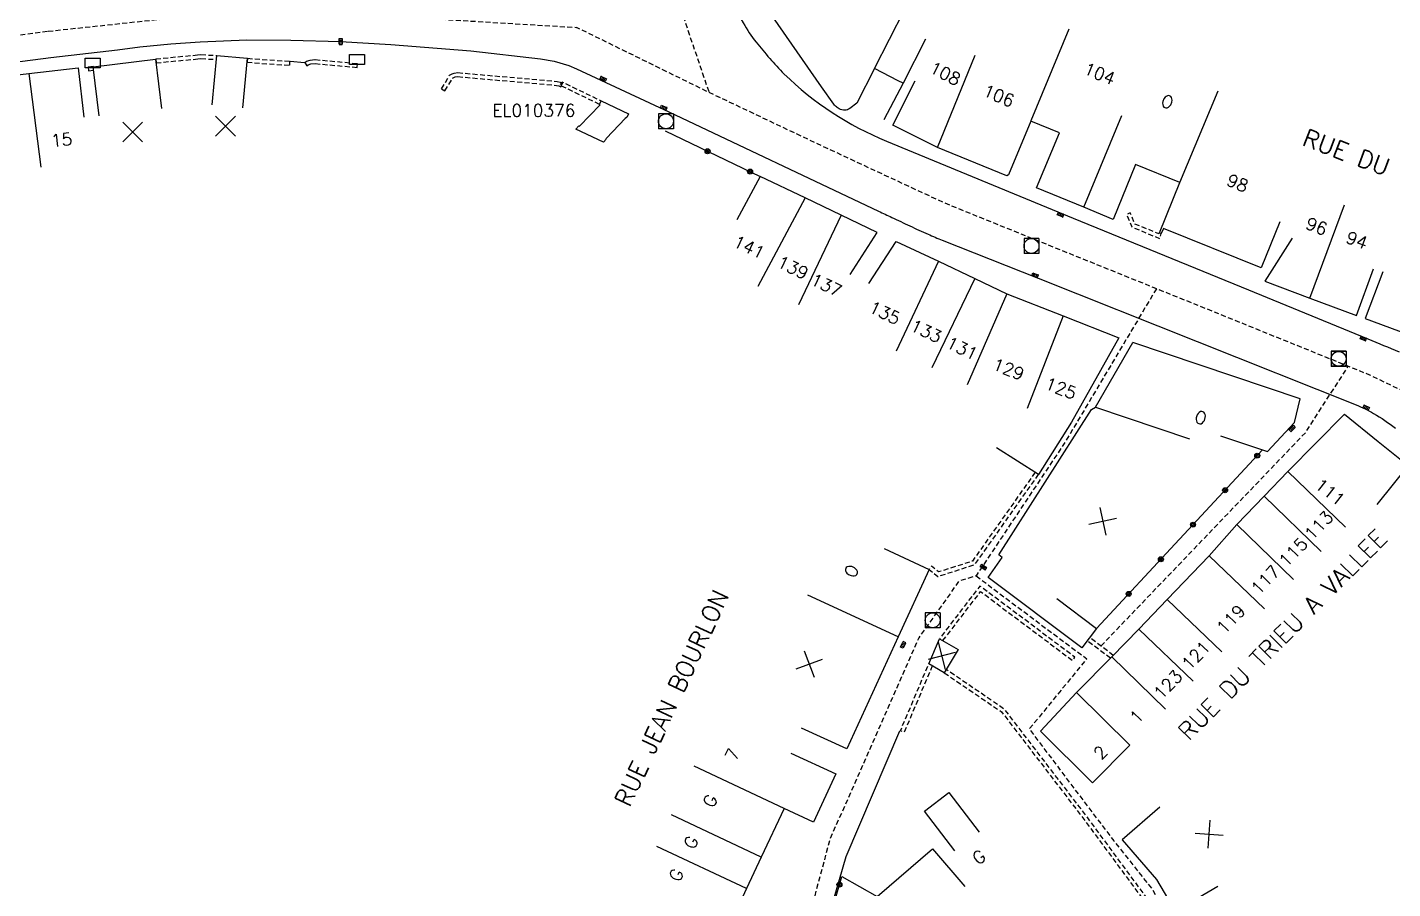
# Model space of a CAD drawing. Header units: millimetres. Extents: x 134000 to 135000, y 131000 to 132000.
# Drawn here: x 134504.9 to 134642.4, y 131346 to 131432.7 of the extents above; entities that cross this region are included whole.
import ezdxf
from ezdxf.enums import TextEntityAlignment as Align

# ---------------------------------------------------------------- set-up
doc = ezdxf.new("R2010")
doc.units = ezdxf.units.MM
doc.linetypes.add('DASHED', pattern=[0.75, 0.5, -0.25])
doc.layers.get('0').update_dxf_attribs({"linetype": 'CONTINUOUS'})
for name, color, linetype in [('W0001', 6, 'DASHED'), ('W0008', 7, 'CONTINUOUS'), ('W0100', 7, 'CONTINUOUS'), ('W0105', 7, 'CONTINUOUS'), ('W0112', 1, 'DASHED'), ('W0322', 7, 'CONTINUOUS'), ('W0400', 7, 'CONTINUOUS'), ('W0420', 7, 'CONTINUOUS'), ('W0984', 7, 'CONTINUOUS'), ('W0989', 7, 'CONTINUOUS'), ('W0991', 7, 'CONTINUOUS'), ('W1102', 7, 'CONTINUOUS'), ('W1471', 7, 'CONTINUOUS')]:
    doc.layers.add(name, color=color, linetype=linetype)
doc.styles.get("Standard").update_dxf_attribs({"font": 'romans.shx', "width": 0.85})

# ---------------------------------------------------------------- blocks, each defined once
blk = doc.blocks.new('t991o')
at = {"color": 0, "linetype": 'Continuous'}
for p, q in [((-1, 1), (1, -1)), ((-1, -1), (1, 1))]:
    blk.add_line(p, q, dxfattribs=at)
blk = doc.blocks.new('T1471')
at = {"color": 0, "linetype": 'Continuous', "flags": 128}
blk.add_lwpolyline([(-0.75, -0.5), (-0.75, 0.5), (0.75, 0.5), (0.75, -0.5), (-0.75, -0.5)], dxfattribs=at)
blk = doc.blocks.new('T400')
for p, q in [((-0.15, 0.3), (0.15, 0.3)), ((-0.15, -0.25), (-0.15, 0.3)), ((-0.15, 0.15), (0.15, 0.15)), ((-0.15, 0), (0.15, 0)), ((0.15, 0.3), (0.15, -0.25)), ((-0.15, -0.15), (0.15, -0.15)), ((-0.15, -0.25), (-0.15, -0.3)), ((-0.15, -0.3), (0.15, -0.3)), ((0.15, -0.3), (0.15, -0.25))]:
    blk.add_line(p, q)
blk = doc.blocks.new('T420')
for p, q in [((0.75, 0.75), (-0.75, 0.75)), ((-0.75, 0.75), (-0.75, -0.75)), ((0.75, 0.75), (0.75, -0.75)), ((0.75, -0.75), (-0.75, -0.75))]:
    blk.add_line(p, q)
blk.add_ellipse((0, 0), major_axis=(-0.53, 0.53), ratio=1, start_param=3.926991, end_param=10.210176)
blk = doc.blocks.new('t322o')
at = {"color": 0, "linetype": 'Continuous'}
for radius in [0.25, 0.15]:
    blk.add_circle((0, 0), radius, dxfattribs=at)

msp = doc.modelspace()

# ---------------------------------------------------------------- linework, layer by layer
at = {"layer": 'W0001', "flags": 128}
for points in [[(134568.77, 131440.21), (134573.56, 131426.13)], [(134668.39, 131368.13), (134658.71, 131380.73), (134652.68, 131388.08), (134648.05, 131392.66), (134643.53, 131396.05), (134640.11, 131397.7), (134633.01, 131400.58), (134622.25, 131404.93), (134607.61, 131410.83), (134597.33, 131414.99), (134584.48, 131420.97), (134573.13, 131426.35), (134560.22, 131432.69)], [(134618.61, 131406.4), (134609.42, 131390.97), (134600.45, 131377.5), (134598.71, 131376.96), (134594.68, 131371.27), (134585.72, 131350.98), (134582.34, 131338.38), (134577.11, 131316.54), (134573.94, 131303.66), (134563.1, 131258.32)], [(134613.02, 131370.44), (134633.61, 131391.9), (134637.93, 131398.59)], [(134600.45, 131377.5), (134611.59, 131369.15), (134605.8, 131362.08), (134614.31, 131350.85), (134618.14, 131346.02), (134620.01, 131342.93), (134626.57, 131330.25), (134628.85, 131325.41), (134632.39, 131313.55)]]:
    msp.add_lwpolyline(points, dxfattribs=at)
at = {"layer": 'W0001'}
msp.add_lwpolyline([(134299.53, 131341.37), (134318.31, 131350.73), (134327.81, 131352.74), (134339.94, 131360.46), (134353.05, 131367.88), (134374.14, 131378.95), (134395.09, 131389.92), (134398.94, 131392.15), (134405.22, 131394.89), (134411.22, 131396.81), (134426.96, 131403.2), (134447.06, 131411.32), (134476.78, 131423.39), (134488.81, 131428.28), (134492.4, 131429.7), (134495.4, 131430.65), (134498.99, 131431.29), (134507, 131432.31), (134519.21, 131433.61), (134530.86, 131434.02), (134541.31, 131433.83), (134560.22, 131432.69)], dxfattribs=at)
at = {"layer": 'W0008', "flags": 128}
for points in [[(134572.83, 131441.44, 0.018519), (134573.42, 131440.07, 0.006994), (134575.23, 131436.43, 0.007614), (134577, 131433.14, 0.042329), (134578.29, 131431.22, 0.022852), (134581.11, 131428, 0.094598), (134591.43, 131421.25), (134610.23, 131413.5), (134627.89, 131406.3), (134639.92, 131401.35, -0.004076), (134643.05, 131400.03, -0.005297)], [(134560.2, 131428.52), (134569.5, 131424.21), (134590.63, 131414.2, 0.000424), (134591.96, 131413.57, 0.000314), (134593.77, 131412.72, 0.00679), (134595.62, 131411.88, 0.008878), (134597.05, 131411.28), (134606.71, 131407.46), (134638.73, 131394.71, -0.038901), (134640.48, 131393.85, -0.028383), (134642.7, 131392.36, -0.019108)]]:
    msp.add_lwpolyline(points, format="xyb", dxfattribs=at)
at = {"layer": 'W0008'}
msp.add_lwpolyline([(134499.16, 131428.61), (134507.25, 131429.66), (134513.97, 131430.45), (134516.24, 131430.73), (134519.34, 131431.04), (134522.3, 131431.25), (134527.01, 131431.45), (134531.43, 131431.42), (134536.45, 131431.27), (134541.51, 131430.98), (134549.55, 131430.32), (134556.58, 131429.53), (134557.97, 131429.29), (134559.44, 131428.87), (134560.2, 131428.52)], dxfattribs=at)
at = {"layer": 'W0008', "flags": 128}
msp.add_lwpolyline([(134583.79, 131336.99), (134587.35, 131349.26), (134592.76, 131361.89)], dxfattribs=at)
at = {"layer": 'W0100', "flags": 128}
msp.add_lwpolyline([(134595.36, 131431.52), (134593.09, 131427.07), (134592.61, 131427.32), (134590.21, 131428.54), (134588.44, 131425.07), (134587.72, 131424.52, -0.161243), (134587.23, 131424.35, -0.141985), (134586.66, 131424.51, -0.037205), (134586.3, 131424.77, -0.063177), (134586.12, 131424.96), (134584.88, 131426.72), (134579.97, 131433.77), (134575.25, 131440.6), (134574.17, 131442.75)], format="xyb", dxfattribs=at)
at = {"layer": 'W0100'}
for points in [[(134512.14, 131423.78), (134511.54, 131428.74), (134517.8, 131429.49), (134518.4, 131424.53), (134518.4, 131424.53), (134518.4, 131424.53), (134518.4, 131424.53), (134518.4, 131424.53), (134518.4, 131424.53), (134518.4, 131424.53), (134518.4, 131424.53), (134518.4, 131424.53), (134518.4, 131424.53), (134518.4, 131424.53), (134518.4, 131424.53), (134518.4, 131424.53), (134518.4, 131424.53), (134518.4, 131424.53), (134518.4, 131424.53), (134518.4, 131424.53), (134518.4, 131424.53), (134518.4, 131424.53), (134518.4, 131424.53), (134518.4, 131424.53), (134518.4, 131424.53), (134518.4, 131424.53), (134518.4, 131424.53), (134518.4, 131424.53), (134518.4, 131424.53), (134518.4, 131424.53), (134518.4, 131424.53), (134518.4, 131424.53), (134518.4, 131424.53), (134518.4, 131424.53), (134518.4, 131424.53), (134518.4, 131424.53), (134518.4, 131424.53), (134518.4, 131424.53), (134518.4, 131424.53), (134518.4, 131424.53), (134518.4, 131424.53), (134518.4, 131424.53), (134518.4, 131424.53), (134518.4, 131424.53), (134518.4, 131424.53), (134518.4, 131424.53), (134518.4, 131424.53), (134518.4, 131424.53), (134518.4, 131424.53), (134518.4, 131424.53), (134518.4, 131424.53), (134518.4, 131424.53), (134518.4, 131424.53), (134518.4, 131424.53), (134518.4, 131424.53), (134518.4, 131424.53), (134518.4, 131424.53), (134518.4, 131424.53), (134518.4, 131424.53), (134518.4, 131424.53), (134518.4, 131424.53), (134518.4, 131424.53), (134518.4, 131424.53), (134518.4, 131424.53), (134518.4, 131424.53), (134518.4, 131424.53), (134518.4, 131424.53), (134518.4, 131424.53), (134518.4, 131424.53), (134518.4, 131424.53), (134518.4, 131424.53), (134518.4, 131424.53), (134518.4, 131424.53), (134518.4, 131424.53), (134518.4, 131424.53), (134518.4, 131424.53), (134518.4, 131424.53), (134518.4, 131424.53), (134518.4, 131424.53), (134518.4, 131424.53), (134518.4, 131424.53), (134518.4, 131424.53), (134518.4, 131424.53), (134518.4, 131424.53), (134518.4, 131424.53), (134518.4, 131424.53), (134518.4, 131424.53), (134518.4, 131424.53), (134518.4, 131424.53), (134518.4, 131424.53), (134518.4, 131424.53), (134518.4, 131424.53), (134518.4, 131424.53), (134518.4, 131424.53), (134518.4, 131424.53), (134518.4, 131424.53), (134518.4, 131424.53), (134518.4, 131424.53), (134518.4, 131424.53), (134518.4, 131424.53), (134518.4, 131424.53), (134518.4, 131424.53), (134518.4, 131424.53), (134518.4, 131424.53), (134518.4, 131424.53), (134518.4, 131424.53), (134518.4, 131424.53), (134518.4, 131424.53), (134518.4, 131424.53), (134518.4, 131424.53), (134518.4, 131424.53), (134518.4, 131424.53), (134518.4, 131424.53), (134518.4, 131424.53), (134518.4, 131424.53), (134518.4, 131424.53), (134518.4, 131424.53), (134518.4, 131424.53), (134518.4, 131424.53), (134518.4, 131424.53)], [(134523.51, 131424.89), (134523.97, 131429.87), (134527.03, 131429.58), (134526.57, 131424.6), (134526.57, 131424.6), (134526.57, 131424.6), (134526.57, 131424.6), (134526.57, 131424.6), (134526.57, 131424.6), (134526.57, 131424.6), (134526.57, 131424.6), (134526.57, 131424.6), (134526.57, 131424.6), (134526.57, 131424.6), (134526.57, 131424.6), (134526.57, 131424.6), (134526.57, 131424.6), (134526.57, 131424.6), (134526.57, 131424.6), (134526.57, 131424.6), (134526.57, 131424.6), (134526.57, 131424.6), (134526.57, 131424.6), (134526.57, 131424.6), (134526.57, 131424.6), (134526.57, 131424.6), (134526.57, 131424.6), (134526.57, 131424.6), (134526.57, 131424.6), (134526.57, 131424.6), (134526.57, 131424.6), (134526.57, 131424.6), (134526.57, 131424.6), (134526.57, 131424.6), (134526.57, 131424.6), (134526.57, 131424.6), (134526.57, 131424.6), (134526.57, 131424.6), (134526.57, 131424.6), (134526.57, 131424.6), (134526.57, 131424.6), (134526.57, 131424.6), (134526.57, 131424.6), (134526.57, 131424.6), (134526.57, 131424.6), (134526.57, 131424.6), (134526.57, 131424.6), (134526.57, 131424.6), (134526.57, 131424.6), (134526.57, 131424.6), (134526.57, 131424.6), (134526.57, 131424.6), (134526.57, 131424.6), (134526.57, 131424.6), (134526.57, 131424.6), (134526.57, 131424.6), (134526.57, 131424.6), (134526.57, 131424.6), (134526.57, 131424.6), (134526.57, 131424.6), (134526.57, 131424.6), (134526.57, 131424.6), (134526.57, 131424.6), (134526.57, 131424.6), (134526.57, 131424.6), (134526.57, 131424.6), (134526.57, 131424.6), (134526.57, 131424.6), (134526.57, 131424.6), (134526.57, 131424.6), (134526.57, 131424.6), (134526.57, 131424.6), (134526.57, 131424.6), (134526.57, 131424.6), (134526.57, 131424.6), (134526.57, 131424.6), (134526.57, 131424.6), (134526.57, 131424.6), (134526.57, 131424.6), (134526.57, 131424.6), (134526.57, 131424.6), (134526.57, 131424.6), (134526.57, 131424.6), (134526.57, 131424.6), (134526.57, 131424.6), (134526.57, 131424.6), (134526.57, 131424.6), (134526.57, 131424.6), (134526.57, 131424.6), (134526.57, 131424.6), (134526.57, 131424.6), (134526.57, 131424.6), (134526.57, 131424.6), (134526.57, 131424.6), (134526.57, 131424.6), (134526.57, 131424.6), (134526.57, 131424.6), (134526.57, 131424.6), (134526.57, 131424.6), (134526.57, 131424.6), (134526.57, 131424.6), (134526.57, 131424.6), (134526.57, 131424.6), (134526.57, 131424.6), (134526.57, 131424.6), (134526.57, 131424.6), (134526.57, 131424.6), (134526.57, 131424.6), (134526.57, 131424.6), (134526.57, 131424.6), (134526.57, 131424.6), (134526.57, 131424.6), (134526.57, 131424.6), (134526.57, 131424.6), (134526.57, 131424.6), (134526.57, 131424.6), (134526.57, 131424.6), (134526.57, 131424.6), (134526.57, 131424.6), (134526.57, 131424.6)], [(134500.85, 131427.55), (134505.04, 131428.04), (134510.02, 131428.62), (134510.6, 131423.66), (134510.6, 131423.66), (134510.6, 131423.66), (134510.6, 131423.66), (134510.6, 131423.66), (134510.6, 131423.66), (134510.6, 131423.66), (134510.6, 131423.66), (134510.6, 131423.66), (134510.6, 131423.66), (134510.6, 131423.66), (134510.6, 131423.66), (134510.6, 131423.66), (134510.6, 131423.66), (134510.6, 131423.66), (134510.6, 131423.66), (134510.6, 131423.66), (134510.6, 131423.66), (134510.6, 131423.66), (134510.6, 131423.66), (134510.6, 131423.66), (134510.6, 131423.66), (134510.6, 131423.66), (134510.6, 131423.66), (134510.6, 131423.66), (134510.6, 131423.66), (134510.6, 131423.66), (134510.6, 131423.66), (134510.6, 131423.66), (134510.6, 131423.66), (134510.6, 131423.66), (134510.6, 131423.66), (134510.6, 131423.66), (134510.6, 131423.66), (134510.6, 131423.66), (134510.6, 131423.66), (134510.6, 131423.66), (134510.6, 131423.66), (134510.6, 131423.66), (134510.6, 131423.66), (134510.6, 131423.66), (134510.6, 131423.66), (134510.6, 131423.66), (134510.6, 131423.66), (134510.6, 131423.66), (134510.6, 131423.66), (134510.6, 131423.66), (134510.6, 131423.66), (134510.6, 131423.66), (134510.6, 131423.66), (134510.6, 131423.66), (134510.6, 131423.66), (134510.6, 131423.66), (134510.6, 131423.66), (134510.6, 131423.66), (134510.6, 131423.66), (134510.6, 131423.66), (134510.6, 131423.66), (134510.6, 131423.66), (134510.6, 131423.66), (134510.6, 131423.66), (134510.6, 131423.66), (134510.6, 131423.66), (134510.6, 131423.66), (134510.6, 131423.66), (134510.6, 131423.66), (134510.6, 131423.66), (134510.6, 131423.66), (134510.6, 131423.66), (134510.6, 131423.66), (134510.6, 131423.66), (134510.6, 131423.66), (134510.6, 131423.66), (134510.6, 131423.66), (134510.6, 131423.66), (134510.6, 131423.66), (134510.6, 131423.66), (134510.6, 131423.66), (134510.6, 131423.66), (134510.6, 131423.66), (134510.6, 131423.66), (134510.6, 131423.66), (134510.6, 131423.66), (134510.6, 131423.66), (134510.6, 131423.66), (134510.6, 131423.66), (134510.6, 131423.66), (134510.6, 131423.66), (134510.6, 131423.66), (134510.6, 131423.66), (134510.6, 131423.66), (134510.6, 131423.66), (134510.6, 131423.66), (134510.6, 131423.66), (134510.6, 131423.66), (134510.6, 131423.66), (134510.6, 131423.66), (134510.6, 131423.66), (134510.6, 131423.66), (134510.6, 131423.66), (134510.6, 131423.66), (134510.6, 131423.66), (134510.6, 131423.66), (134510.6, 131423.66), (134510.6, 131423.66), (134510.6, 131423.66), (134510.6, 131423.66), (134510.6, 131423.66), (134510.6, 131423.66), (134510.6, 131423.66), (134510.6, 131423.66), (134510.6, 131423.66), (134510.6, 131423.66), (134510.6, 131423.66), (134510.6, 131423.66), (134510.6, 131423.66)]]:
    msp.add_lwpolyline(points, dxfattribs=at)
at = {"layer": 'W0100', "flags": 128}
for points in [[(134631.03, 131413.14), (134629.16, 131408.5), (134619.34, 131412.47), (134619.1, 131411.95), (134618.92, 131412.02), (134620.98, 131417.09), (134616.52, 131418.9), (134614.26, 131413.37), (134611.29, 131414.6), (134606.54, 131416.54), (134606.54, 131416.54), (134608.84, 131422.08), (134605.98, 131423.27), (134603.73, 131417.85), (134603.54, 131417.77), (134596.58, 131420.6), (134592.06, 131422.86), (134594.31, 131427.33)], [(134587.76, 131407.83), (134590.5, 131412.06), (134586.87, 131413.81), (134583.24, 131415.54), (134578.72, 131417.7), (134576.34, 131413.32)], [(134589.66, 131406.92), (134592.41, 131411.15), (134596.65, 131409.16), (134600.32, 131407.43), (134603.55, 131405.88), (134609.22, 131403.66), (134614.82, 131401.47), (134610.06, 131392.96), (134606.74, 131387.7), (134602.51, 131390.37)], [(134632.27, 131411.48), (134629.53, 131407.17), (134634.06, 131405.46), (134638.75, 131403.71), (134640.49, 131408.39)], [(134641.4, 131408.09), (134639.65, 131403.41), (134644.81, 131401.48), (134648.63, 131399.24), (134651.15, 131403.56)], [(134608.59, 131375.22), (134612.59, 131372.22), (134611.11, 131370.25), (134601.68, 131377.32), (134603.06, 131379.36), (134602.73, 131379.61), (134612.09, 131394.24), (134612.48, 131394.47), (134616.24, 131400.99)], [(134625.07, 131391.6), (134629.81, 131390.01), (134632.52, 131392.92), (134633.1, 131395.33), (134616.24, 131400.98)], [(134615.93, 131360.46), (134612.19, 131356.68), (134606.93, 131361.88), (134610.57, 131365.76), (134614.13, 131369.36), (134616.84, 131372.13), (134619.69, 131375.11), (134623.91, 131379.52), (134626.71, 131382.67), (134629.47, 131385.52), (134631.86, 131387.99), (134637.54, 131393.76), (134640.93, 131391.02), (134643.95, 131388.59), (134640.82, 131384.69)], [(134591.18, 131380.24), (134595.72, 131378.15), (134592.59, 131371.36), (134587.42, 131360.09), (134582.87, 131362.17)], [(134581.78, 131359.66), (134586.32, 131357.58), (134584.09, 131352.7), (134581.12, 131354.08), (134578.8, 131349.18), (134577.34, 131346.03), (134575.85, 131342.84), (134571.32, 131344.95)], [(134598.3, 131349.84), (134595.26, 131353.81), (134597.72, 131355.69), (134600.76, 131351.72)], [(134618.94, 131354.22), (134615.16, 131350.95), (134618.63, 131346.95), (134620.49, 131343.75), (134624.81, 131346.27)], [(134593.75, 131341.44), (134590.49, 131345.23), (134596.06, 131350.04), (134599.32, 131346.25)]]:
    msp.add_lwpolyline(points, dxfattribs=at)
for points in [[(134562.53, 131424.93), (134562.7, 131425.3), (134565.45, 131424), (134565.28, 131423.61), (134565.25, 131423.64), (134565.12, 131423.51), (134563.23, 131421.56), (134563.16, 131421.49), (134563.21, 131421.44), (134562.94, 131421.13), (134560.13, 131422.46), (134560.45, 131422.8), (134560.5, 131422.75), (134562.59, 131424.9)], [(134598.63, 131370.09), (134597.25, 131367.74), (134595.69, 131368.66), (134596.76, 131371.18)]]:
    msp.add_lwpolyline(points, close=True, dxfattribs=at)
at = {"layer": 'W0105'}
msp.add_line((134531.36, 131429.28), (134532.82, 131429.16), dxfattribs=at)
at = {"layer": 'W0112'}
for points in [[(134517.83, 131429.53), (134522.04, 131429.92), (134522.38, 131429.95), (134523.98, 131429.87), (134523.98, 131429.87), (134523.98, 131429.87), (134523.98, 131429.87), (134523.98, 131429.87), (134523.98, 131429.87), (134523.98, 131429.87), (134523.98, 131429.87), (134523.98, 131429.87), (134523.98, 131429.87), (134523.98, 131429.87), (134523.98, 131429.87), (134523.98, 131429.87), (134523.98, 131429.87), (134523.98, 131429.87), (134523.98, 131429.87), (134523.98, 131429.87), (134523.98, 131429.87), (134523.98, 131429.87), (134523.98, 131429.87), (134523.98, 131429.87), (134523.98, 131429.87), (134523.98, 131429.87), (134523.98, 131429.87), (134523.98, 131429.87), (134523.98, 131429.87), (134523.98, 131429.87), (134523.98, 131429.87), (134523.98, 131429.87), (134523.98, 131429.87), (134523.98, 131429.87), (134523.98, 131429.87), (134523.98, 131429.87), (134523.98, 131429.87), (134523.98, 131429.87), (134523.98, 131429.87), (134523.98, 131429.87), (134523.98, 131429.87), (134523.98, 131429.87), (134523.98, 131429.87), (134523.98, 131429.87), (134523.98, 131429.87), (134523.98, 131429.87), (134523.98, 131429.87), (134523.98, 131429.87), (134523.98, 131429.87), (134523.98, 131429.87), (134523.98, 131429.87), (134523.98, 131429.87), (134523.98, 131429.87), (134523.98, 131429.87), (134523.98, 131429.87), (134523.98, 131429.87), (134523.98, 131429.87), (134523.98, 131429.87), (134523.98, 131429.87), (134523.98, 131429.87), (134523.98, 131429.87), (134523.98, 131429.87), (134523.98, 131429.87), (134523.98, 131429.87), (134523.98, 131429.87), (134523.98, 131429.87), (134523.98, 131429.87), (134523.98, 131429.87), (134523.98, 131429.87), (134523.98, 131429.87), (134523.98, 131429.87), (134523.98, 131429.87), (134523.98, 131429.87), (134523.98, 131429.87), (134523.98, 131429.87), (134523.98, 131429.87), (134523.98, 131429.87), (134523.98, 131429.87), (134523.98, 131429.87), (134523.98, 131429.87), (134523.98, 131429.87), (134523.98, 131429.87), (134523.98, 131429.87), (134523.98, 131429.87), (134523.98, 131429.87), (134523.98, 131429.87), (134523.98, 131429.87), (134523.98, 131429.87), (134523.98, 131429.87), (134523.98, 131429.87), (134523.98, 131429.87), (134523.98, 131429.87), (134523.98, 131429.87), (134523.98, 131429.87), (134523.98, 131429.87), (134523.98, 131429.87), (134523.98, 131429.87), (134523.98, 131429.87), (134523.98, 131429.87), (134523.98, 131429.87), (134523.98, 131429.87), (134523.98, 131429.87), (134523.98, 131429.87), (134523.98, 131429.87), (134523.98, 131429.87), (134523.98, 131429.87), (134523.98, 131429.87), (134523.98, 131429.87), (134523.98, 131429.87), (134523.98, 131429.87), (134523.98, 131429.87), (134523.98, 131429.87), (134523.98, 131429.87), (134523.98, 131429.87), (134523.98, 131429.87), (134523.98, 131429.87), (134523.98, 131429.87), (134523.98, 131429.87), (134523.98, 131429.87), (134523.98, 131429.87)], [(134517.83, 131429.53), (134517.87, 131429.13), (134522.08, 131429.52), (134522.38, 131429.55), (134523.95, 131429.47), (134523.98, 131429.87), (134523.98, 131429.87), (134523.98, 131429.87), (134523.98, 131429.87), (134523.98, 131429.87), (134523.98, 131429.87), (134523.98, 131429.87), (134523.98, 131429.87), (134523.98, 131429.87), (134523.98, 131429.87), (134523.98, 131429.87), (134523.98, 131429.87), (134523.98, 131429.87), (134523.98, 131429.87), (134523.98, 131429.87), (134523.98, 131429.87), (134523.98, 131429.87), (134523.98, 131429.87), (134523.98, 131429.87), (134523.98, 131429.87), (134523.98, 131429.87), (134523.98, 131429.87), (134523.98, 131429.87), (134523.98, 131429.87), (134523.98, 131429.87), (134523.98, 131429.87), (134523.98, 131429.87), (134523.98, 131429.87), (134523.98, 131429.87), (134523.98, 131429.87), (134523.98, 131429.87), (134523.98, 131429.87), (134523.98, 131429.87), (134523.98, 131429.87), (134523.98, 131429.87), (134523.98, 131429.87), (134523.98, 131429.87), (134523.98, 131429.87), (134523.98, 131429.87), (134523.98, 131429.87), (134523.98, 131429.87), (134523.98, 131429.87), (134523.98, 131429.87), (134523.98, 131429.87), (134523.98, 131429.87), (134523.98, 131429.87), (134523.98, 131429.87), (134523.98, 131429.87), (134523.98, 131429.87), (134523.98, 131429.87), (134523.98, 131429.87), (134523.98, 131429.87), (134523.98, 131429.87), (134523.98, 131429.87), (134523.98, 131429.87), (134523.98, 131429.87), (134523.98, 131429.87), (134523.98, 131429.87), (134523.98, 131429.87), (134523.98, 131429.87), (134523.98, 131429.87), (134523.98, 131429.87), (134523.98, 131429.87), (134523.98, 131429.87), (134523.98, 131429.87), (134523.98, 131429.87), (134523.98, 131429.87), (134523.98, 131429.87), (134523.98, 131429.87), (134523.98, 131429.87), (134523.98, 131429.87), (134523.98, 131429.87), (134523.98, 131429.87), (134523.98, 131429.87), (134523.98, 131429.87), (134523.98, 131429.87), (134523.98, 131429.87), (134523.98, 131429.87), (134523.98, 131429.87), (134523.98, 131429.87), (134523.98, 131429.87), (134523.98, 131429.87), (134523.98, 131429.87), (134523.98, 131429.87), (134523.98, 131429.87), (134523.98, 131429.87), (134523.98, 131429.87), (134523.98, 131429.87), (134523.98, 131429.87), (134523.98, 131429.87), (134523.98, 131429.87), (134523.98, 131429.87), (134523.98, 131429.87), (134523.98, 131429.87), (134523.98, 131429.87), (134523.98, 131429.87), (134523.98, 131429.87), (134523.98, 131429.87), (134523.98, 131429.87), (134523.98, 131429.87), (134523.98, 131429.87), (134523.98, 131429.87), (134523.98, 131429.87), (134523.98, 131429.87), (134523.98, 131429.87), (134523.98, 131429.87), (134523.98, 131429.87), (134523.98, 131429.87), (134523.98, 131429.87), (134523.98, 131429.87), (134523.98, 131429.87), (134523.98, 131429.87), (134523.98, 131429.87), (134523.98, 131429.87), (134523.98, 131429.87)], [(134527.06, 131429.58), (134527.03, 131429.18), (134531.32, 131428.88), (134531.35, 131429.28), (134531.35, 131429.28), (134531.35, 131429.28), (134531.35, 131429.28), (134531.35, 131429.28), (134531.35, 131429.28), (134531.35, 131429.28), (134531.35, 131429.28), (134531.35, 131429.28), (134531.35, 131429.28), (134531.35, 131429.28), (134531.35, 131429.28), (134531.35, 131429.28), (134531.35, 131429.28), (134531.35, 131429.28), (134531.35, 131429.28), (134531.35, 131429.28), (134531.35, 131429.28), (134531.35, 131429.28), (134531.35, 131429.28), (134531.35, 131429.28), (134531.35, 131429.28), (134531.35, 131429.28), (134531.35, 131429.28), (134531.35, 131429.28), (134531.35, 131429.28), (134531.35, 131429.28), (134531.35, 131429.28), (134531.35, 131429.28), (134531.35, 131429.28), (134531.35, 131429.28), (134531.35, 131429.28), (134531.35, 131429.28), (134531.35, 131429.28), (134531.35, 131429.28), (134531.35, 131429.28), (134531.35, 131429.28), (134531.35, 131429.28), (134531.35, 131429.28), (134531.35, 131429.28), (134531.35, 131429.28), (134531.35, 131429.28), (134531.35, 131429.28), (134531.35, 131429.28), (134531.35, 131429.28), (134531.35, 131429.28), (134531.35, 131429.28), (134531.35, 131429.28), (134531.35, 131429.28), (134531.35, 131429.28), (134531.35, 131429.28), (134531.35, 131429.28), (134531.35, 131429.28), (134531.35, 131429.28), (134531.35, 131429.28), (134531.35, 131429.28), (134531.35, 131429.28), (134531.35, 131429.28), (134531.35, 131429.28), (134531.35, 131429.28), (134531.35, 131429.28), (134531.35, 131429.28), (134531.35, 131429.28), (134531.35, 131429.28), (134531.35, 131429.28), (134531.35, 131429.28), (134531.35, 131429.28), (134531.35, 131429.28), (134531.35, 131429.28), (134531.35, 131429.28), (134531.35, 131429.28), (134531.35, 131429.28), (134531.35, 131429.28), (134531.35, 131429.28), (134531.35, 131429.28), (134531.35, 131429.28), (134531.35, 131429.28), (134531.35, 131429.28), (134531.35, 131429.28), (134531.35, 131429.28), (134531.35, 131429.28), (134531.35, 131429.28), (134531.35, 131429.28), (134531.35, 131429.28), (134531.35, 131429.28), (134531.35, 131429.28), (134531.35, 131429.28), (134531.35, 131429.28), (134531.35, 131429.28), (134531.35, 131429.28), (134531.35, 131429.28), (134531.35, 131429.28), (134531.35, 131429.28), (134531.35, 131429.28), (134531.35, 131429.28), (134531.35, 131429.28), (134531.35, 131429.28), (134531.35, 131429.28), (134531.35, 131429.28), (134531.35, 131429.28), (134531.35, 131429.28), (134531.35, 131429.28), (134531.35, 131429.28), (134531.35, 131429.28), (134531.35, 131429.28), (134531.35, 131429.28), (134531.35, 131429.28), (134531.35, 131429.28), (134531.35, 131429.28), (134531.35, 131429.28), (134531.35, 131429.28), (134531.35, 131429.28), (134531.35, 131429.28), (134531.35, 131429.28), (134531.35, 131429.28), (134531.35, 131429.28), (134531.35, 131429.28)], [(134527.06, 131429.58), (134531.35, 131429.28), (134531.35, 131429.28), (134531.35, 131429.28), (134531.35, 131429.28), (134531.35, 131429.28), (134531.35, 131429.28), (134531.35, 131429.28), (134531.35, 131429.28), (134531.35, 131429.28), (134531.35, 131429.28), (134531.35, 131429.28), (134531.35, 131429.28), (134531.35, 131429.28), (134531.35, 131429.28), (134531.35, 131429.28), (134531.35, 131429.28), (134531.35, 131429.28), (134531.35, 131429.28), (134531.35, 131429.28), (134531.35, 131429.28), (134531.35, 131429.28), (134531.35, 131429.28), (134531.35, 131429.28), (134531.35, 131429.28), (134531.35, 131429.28), (134531.35, 131429.28), (134531.35, 131429.28), (134531.35, 131429.28), (134531.35, 131429.28), (134531.35, 131429.28), (134531.35, 131429.28), (134531.35, 131429.28), (134531.35, 131429.28), (134531.35, 131429.28), (134531.35, 131429.28), (134531.35, 131429.28), (134531.35, 131429.28), (134531.35, 131429.28), (134531.35, 131429.28), (134531.35, 131429.28), (134531.35, 131429.28), (134531.35, 131429.28), (134531.35, 131429.28), (134531.35, 131429.28), (134531.35, 131429.28), (134531.35, 131429.28), (134531.35, 131429.28), (134531.35, 131429.28), (134531.35, 131429.28), (134531.35, 131429.28), (134531.35, 131429.28), (134531.35, 131429.28), (134531.35, 131429.28), (134531.35, 131429.28), (134531.35, 131429.28), (134531.35, 131429.28), (134531.35, 131429.28), (134531.35, 131429.28), (134531.35, 131429.28), (134531.35, 131429.28), (134531.35, 131429.28), (134531.35, 131429.28), (134531.35, 131429.28), (134531.35, 131429.28), (134531.35, 131429.28), (134531.35, 131429.28), (134531.35, 131429.28), (134531.35, 131429.28), (134531.35, 131429.28), (134531.35, 131429.28), (134531.35, 131429.28), (134531.35, 131429.28), (134531.35, 131429.28), (134531.35, 131429.28), (134531.35, 131429.28), (134531.35, 131429.28), (134531.35, 131429.28), (134531.35, 131429.28), (134531.35, 131429.28), (134531.35, 131429.28), (134531.35, 131429.28), (134531.35, 131429.28), (134531.35, 131429.28), (134531.35, 131429.28), (134531.35, 131429.28), (134531.35, 131429.28), (134531.35, 131429.28), (134531.35, 131429.28), (134531.35, 131429.28), (134531.35, 131429.28), (134531.35, 131429.28), (134531.35, 131429.28), (134531.35, 131429.28), (134531.35, 131429.28), (134531.35, 131429.28), (134531.35, 131429.28), (134531.35, 131429.28), (134531.35, 131429.28), (134531.35, 131429.28), (134531.35, 131429.28), (134531.35, 131429.28), (134531.35, 131429.28), (134531.35, 131429.28), (134531.35, 131429.28), (134531.35, 131429.28), (134531.35, 131429.28), (134531.35, 131429.28), (134531.35, 131429.28), (134531.35, 131429.28), (134531.35, 131429.28), (134531.35, 131429.28), (134531.35, 131429.28), (134531.35, 131429.28), (134531.35, 131429.28), (134531.35, 131429.28), (134531.35, 131429.28), (134531.35, 131429.28), (134531.35, 131429.28), (134531.35, 131429.28)], [(134532.83, 131429.16), (134533, 131429.29), (134533.37, 131429.41), (134533.88, 131429.45), (134538.16, 131429.06), (134538.16, 131429.06), (134538.16, 131429.06), (134538.16, 131429.06), (134538.16, 131429.06), (134538.16, 131429.06), (134538.16, 131429.06), (134538.16, 131429.06), (134538.16, 131429.06), (134538.16, 131429.06), (134538.16, 131429.06), (134538.16, 131429.06), (134538.16, 131429.06), (134538.16, 131429.06), (134538.16, 131429.06), (134538.16, 131429.06), (134538.16, 131429.06), (134538.16, 131429.06), (134538.16, 131429.06), (134538.16, 131429.06), (134538.16, 131429.06), (134538.16, 131429.06), (134538.16, 131429.06), (134538.16, 131429.06), (134538.16, 131429.06), (134538.16, 131429.06), (134538.16, 131429.06), (134538.16, 131429.06), (134538.16, 131429.06), (134538.16, 131429.06), (134538.16, 131429.06), (134538.16, 131429.06), (134538.16, 131429.06), (134538.16, 131429.06), (134538.16, 131429.06), (134538.16, 131429.06), (134538.16, 131429.06), (134538.16, 131429.06), (134538.16, 131429.06), (134538.16, 131429.06), (134538.16, 131429.06), (134538.16, 131429.06), (134538.16, 131429.06), (134538.16, 131429.06), (134538.16, 131429.06), (134538.16, 131429.06), (134538.16, 131429.06), (134538.16, 131429.06), (134538.16, 131429.06), (134538.16, 131429.06), (134538.16, 131429.06), (134538.16, 131429.06), (134538.16, 131429.06), (134538.16, 131429.06), (134538.16, 131429.06), (134538.16, 131429.06), (134538.16, 131429.06), (134538.16, 131429.06), (134538.16, 131429.06), (134538.16, 131429.06), (134538.16, 131429.06), (134538.16, 131429.06), (134538.16, 131429.06), (134538.16, 131429.06), (134538.16, 131429.06), (134538.16, 131429.06), (134538.16, 131429.06), (134538.16, 131429.06), (134538.16, 131429.06), (134538.16, 131429.06), (134538.16, 131429.06), (134538.16, 131429.06), (134538.16, 131429.06), (134538.16, 131429.06), (134538.16, 131429.06), (134538.16, 131429.06), (134538.16, 131429.06), (134538.16, 131429.06), (134538.16, 131429.06), (134538.16, 131429.06), (134538.16, 131429.06), (134538.16, 131429.06), (134538.16, 131429.06), (134538.16, 131429.06), (134538.16, 131429.06), (134538.16, 131429.06), (134538.16, 131429.06), (134538.16, 131429.06), (134538.16, 131429.06), (134538.16, 131429.06), (134538.16, 131429.06), (134538.16, 131429.06), (134538.16, 131429.06), (134538.16, 131429.06), (134538.16, 131429.06), (134538.16, 131429.06), (134538.16, 131429.06), (134538.16, 131429.06), (134538.16, 131429.06), (134538.16, 131429.06), (134538.16, 131429.06), (134538.16, 131429.06), (134538.16, 131429.06), (134538.16, 131429.06), (134538.16, 131429.06), (134538.16, 131429.06), (134538.16, 131429.06), (134538.16, 131429.06), (134538.16, 131429.06), (134538.16, 131429.06), (134538.16, 131429.06), (134538.16, 131429.06), (134538.16, 131429.06), (134538.16, 131429.06), (134538.16, 131429.06), (134538.16, 131429.06)], [(134532.83, 131429.16), (134533.06, 131428.84), (134533.19, 131428.93), (134533.45, 131429.02), (134533.88, 131429.05), (134538.12, 131428.67), (134538.16, 131429.06), (134538.16, 131429.06), (134538.16, 131429.06), (134538.16, 131429.06), (134538.16, 131429.06), (134538.16, 131429.06), (134538.16, 131429.06), (134538.16, 131429.06), (134538.16, 131429.06), (134538.16, 131429.06), (134538.16, 131429.06), (134538.16, 131429.06), (134538.16, 131429.06), (134538.16, 131429.06), (134538.16, 131429.06), (134538.16, 131429.06), (134538.16, 131429.06), (134538.16, 131429.06), (134538.16, 131429.06), (134538.16, 131429.06), (134538.16, 131429.06), (134538.16, 131429.06), (134538.16, 131429.06), (134538.16, 131429.06), (134538.16, 131429.06), (134538.16, 131429.06), (134538.16, 131429.06), (134538.16, 131429.06), (134538.16, 131429.06), (134538.16, 131429.06), (134538.16, 131429.06), (134538.16, 131429.06), (134538.16, 131429.06), (134538.16, 131429.06), (134538.16, 131429.06), (134538.16, 131429.06), (134538.16, 131429.06), (134538.16, 131429.06), (134538.16, 131429.06), (134538.16, 131429.06), (134538.16, 131429.06), (134538.16, 131429.06), (134538.16, 131429.06), (134538.16, 131429.06), (134538.16, 131429.06), (134538.16, 131429.06), (134538.16, 131429.06), (134538.16, 131429.06), (134538.16, 131429.06), (134538.16, 131429.06), (134538.16, 131429.06), (134538.16, 131429.06), (134538.16, 131429.06), (134538.16, 131429.06), (134538.16, 131429.06), (134538.16, 131429.06), (134538.16, 131429.06), (134538.16, 131429.06), (134538.16, 131429.06), (134538.16, 131429.06), (134538.16, 131429.06), (134538.16, 131429.06), (134538.16, 131429.06), (134538.16, 131429.06), (134538.16, 131429.06), (134538.16, 131429.06), (134538.16, 131429.06), (134538.16, 131429.06), (134538.16, 131429.06), (134538.16, 131429.06), (134538.16, 131429.06), (134538.16, 131429.06), (134538.16, 131429.06), (134538.16, 131429.06), (134538.16, 131429.06), (134538.16, 131429.06), (134538.16, 131429.06), (134538.16, 131429.06), (134538.16, 131429.06), (134538.16, 131429.06), (134538.16, 131429.06), (134538.16, 131429.06), (134538.16, 131429.06), (134538.16, 131429.06), (134538.16, 131429.06), (134538.16, 131429.06), (134538.16, 131429.06), (134538.16, 131429.06), (134538.16, 131429.06), (134538.16, 131429.06), (134538.16, 131429.06), (134538.16, 131429.06), (134538.16, 131429.06), (134538.16, 131429.06), (134538.16, 131429.06), (134538.16, 131429.06), (134538.16, 131429.06), (134538.16, 131429.06), (134538.16, 131429.06), (134538.16, 131429.06), (134538.16, 131429.06), (134538.16, 131429.06), (134538.16, 131429.06), (134538.16, 131429.06), (134538.16, 131429.06), (134538.16, 131429.06), (134538.16, 131429.06), (134538.16, 131429.06), (134538.16, 131429.06), (134538.16, 131429.06), (134538.16, 131429.06), (134538.16, 131429.06), (134538.16, 131429.06), (134538.16, 131429.06)], [(134511.02, 131428.73), (134511.52, 131428.78), (134511.52, 131428.78), (134511.52, 131428.78), (134511.52, 131428.78), (134511.52, 131428.78), (134511.52, 131428.78), (134511.52, 131428.78), (134511.52, 131428.78), (134511.52, 131428.78), (134511.52, 131428.78), (134511.52, 131428.78), (134511.52, 131428.78), (134511.52, 131428.78), (134511.52, 131428.78), (134511.52, 131428.78), (134511.52, 131428.78), (134511.52, 131428.78), (134511.52, 131428.78), (134511.52, 131428.78), (134511.52, 131428.78), (134511.52, 131428.78), (134511.52, 131428.78), (134511.52, 131428.78), (134511.52, 131428.78), (134511.52, 131428.78), (134511.52, 131428.78), (134511.52, 131428.78), (134511.52, 131428.78), (134511.52, 131428.78), (134511.52, 131428.78), (134511.52, 131428.78), (134511.52, 131428.78), (134511.52, 131428.78), (134511.52, 131428.78), (134511.52, 131428.78), (134511.52, 131428.78), (134511.52, 131428.78), (134511.52, 131428.78), (134511.52, 131428.78), (134511.52, 131428.78), (134511.52, 131428.78), (134511.52, 131428.78), (134511.52, 131428.78), (134511.52, 131428.78), (134511.52, 131428.78), (134511.52, 131428.78), (134511.52, 131428.78), (134511.52, 131428.78), (134511.52, 131428.78), (134511.52, 131428.78), (134511.52, 131428.78), (134511.52, 131428.78), (134511.52, 131428.78), (134511.52, 131428.78), (134511.52, 131428.78), (134511.52, 131428.78), (134511.52, 131428.78), (134511.52, 131428.78), (134511.52, 131428.78), (134511.52, 131428.78), (134511.52, 131428.78), (134511.52, 131428.78), (134511.52, 131428.78), (134511.52, 131428.78), (134511.52, 131428.78), (134511.52, 131428.78), (134511.52, 131428.78), (134511.52, 131428.78), (134511.52, 131428.78), (134511.52, 131428.78), (134511.52, 131428.78), (134511.52, 131428.78), (134511.52, 131428.78), (134511.52, 131428.78), (134511.52, 131428.78), (134511.52, 131428.78), (134511.52, 131428.78), (134511.52, 131428.78), (134511.52, 131428.78), (134511.52, 131428.78), (134511.52, 131428.78), (134511.52, 131428.78), (134511.52, 131428.78), (134511.52, 131428.78), (134511.52, 131428.78), (134511.52, 131428.78), (134511.52, 131428.78), (134511.52, 131428.78), (134511.52, 131428.78), (134511.52, 131428.78), (134511.52, 131428.78), (134511.52, 131428.78), (134511.52, 131428.78), (134511.52, 131428.78), (134511.52, 131428.78), (134511.52, 131428.78), (134511.52, 131428.78), (134511.52, 131428.78), (134511.52, 131428.78), (134511.52, 131428.78), (134511.52, 131428.78), (134511.52, 131428.78), (134511.52, 131428.78), (134511.52, 131428.78), (134511.52, 131428.78), (134511.52, 131428.78), (134511.52, 131428.78), (134511.52, 131428.78), (134511.52, 131428.78), (134511.52, 131428.78), (134511.52, 131428.78), (134511.52, 131428.78), (134511.52, 131428.78), (134511.52, 131428.78), (134511.52, 131428.78), (134511.52, 131428.78), (134511.52, 131428.78), (134511.52, 131428.78), (134511.52, 131428.78)], [(134511.02, 131428.73), (134511.06, 131428.33), (134511.56, 131428.38), (134511.52, 131428.78), (134511.52, 131428.78), (134511.52, 131428.78), (134511.52, 131428.78), (134511.52, 131428.78), (134511.52, 131428.78), (134511.52, 131428.78), (134511.52, 131428.78), (134511.52, 131428.78), (134511.52, 131428.78), (134511.52, 131428.78), (134511.52, 131428.78), (134511.52, 131428.78), (134511.52, 131428.78), (134511.52, 131428.78), (134511.52, 131428.78), (134511.52, 131428.78), (134511.52, 131428.78), (134511.52, 131428.78), (134511.52, 131428.78), (134511.52, 131428.78), (134511.52, 131428.78), (134511.52, 131428.78), (134511.52, 131428.78), (134511.52, 131428.78), (134511.52, 131428.78), (134511.52, 131428.78), (134511.52, 131428.78), (134511.52, 131428.78), (134511.52, 131428.78), (134511.52, 131428.78), (134511.52, 131428.78), (134511.52, 131428.78), (134511.52, 131428.78), (134511.52, 131428.78), (134511.52, 131428.78), (134511.52, 131428.78), (134511.52, 131428.78), (134511.52, 131428.78), (134511.52, 131428.78), (134511.52, 131428.78), (134511.52, 131428.78), (134511.52, 131428.78), (134511.52, 131428.78), (134511.52, 131428.78), (134511.52, 131428.78), (134511.52, 131428.78), (134511.52, 131428.78), (134511.52, 131428.78), (134511.52, 131428.78), (134511.52, 131428.78), (134511.52, 131428.78), (134511.52, 131428.78), (134511.52, 131428.78), (134511.52, 131428.78), (134511.52, 131428.78), (134511.52, 131428.78), (134511.52, 131428.78), (134511.52, 131428.78), (134511.52, 131428.78), (134511.52, 131428.78), (134511.52, 131428.78), (134511.52, 131428.78), (134511.52, 131428.78), (134511.52, 131428.78), (134511.52, 131428.78), (134511.52, 131428.78), (134511.52, 131428.78), (134511.52, 131428.78), (134511.52, 131428.78), (134511.52, 131428.78), (134511.52, 131428.78), (134511.52, 131428.78), (134511.52, 131428.78), (134511.52, 131428.78), (134511.52, 131428.78), (134511.52, 131428.78), (134511.52, 131428.78), (134511.52, 131428.78), (134511.52, 131428.78), (134511.52, 131428.78), (134511.52, 131428.78), (134511.52, 131428.78), (134511.52, 131428.78), (134511.52, 131428.78), (134511.52, 131428.78), (134511.52, 131428.78), (134511.52, 131428.78), (134511.52, 131428.78), (134511.52, 131428.78), (134511.52, 131428.78), (134511.52, 131428.78), (134511.52, 131428.78), (134511.52, 131428.78), (134511.52, 131428.78), (134511.52, 131428.78), (134511.52, 131428.78), (134511.52, 131428.78), (134511.52, 131428.78), (134511.52, 131428.78), (134511.52, 131428.78), (134511.52, 131428.78), (134511.52, 131428.78), (134511.52, 131428.78), (134511.52, 131428.78), (134511.52, 131428.78), (134511.52, 131428.78), (134511.52, 131428.78), (134511.52, 131428.78), (134511.52, 131428.78), (134511.52, 131428.78), (134511.52, 131428.78), (134511.52, 131428.78), (134511.52, 131428.78), (134511.52, 131428.78), (134511.52, 131428.78), (134511.52, 131428.78)], [(134546.61, 131426.52), (134547.43, 131427.87), (134547.67, 131428.01), (134547.88, 131428.1), (134548.25, 131428.14), (134558.27, 131427.26), (134558.56, 131427.18), (134558.8, 131427.08), (134558.8, 131427.08), (134558.8, 131427.08), (134558.8, 131427.08), (134558.8, 131427.08), (134558.8, 131427.08), (134558.8, 131427.08), (134558.8, 131427.08), (134558.8, 131427.08), (134558.8, 131427.08), (134558.8, 131427.08), (134558.8, 131427.08), (134558.8, 131427.08), (134558.8, 131427.08), (134558.8, 131427.08), (134558.8, 131427.08), (134558.8, 131427.08), (134558.8, 131427.08), (134558.8, 131427.08), (134558.8, 131427.08), (134558.8, 131427.08), (134558.8, 131427.08), (134558.8, 131427.08), (134558.8, 131427.08), (134558.8, 131427.08), (134558.8, 131427.08), (134558.8, 131427.08), (134558.8, 131427.08), (134558.8, 131427.08), (134558.8, 131427.08), (134558.8, 131427.08), (134558.8, 131427.08), (134558.8, 131427.08), (134558.8, 131427.08), (134558.8, 131427.08), (134558.8, 131427.08), (134558.8, 131427.08), (134558.8, 131427.08), (134558.8, 131427.08), (134558.8, 131427.08), (134558.8, 131427.08), (134558.8, 131427.08), (134558.8, 131427.08), (134558.8, 131427.08), (134558.8, 131427.08), (134558.8, 131427.08), (134558.8, 131427.08), (134558.8, 131427.08), (134558.8, 131427.08), (134558.8, 131427.08), (134558.8, 131427.08), (134558.8, 131427.08), (134558.8, 131427.08), (134558.8, 131427.08), (134558.8, 131427.08), (134558.8, 131427.08), (134558.8, 131427.08), (134558.8, 131427.08), (134558.8, 131427.08), (134558.8, 131427.08), (134558.8, 131427.08), (134558.8, 131427.08), (134558.8, 131427.08), (134558.8, 131427.08), (134558.8, 131427.08), (134558.8, 131427.08), (134558.8, 131427.08), (134558.8, 131427.08), (134558.8, 131427.08), (134558.8, 131427.08), (134558.8, 131427.08), (134558.8, 131427.08), (134558.8, 131427.08), (134558.8, 131427.08), (134558.8, 131427.08), (134558.8, 131427.08), (134558.8, 131427.08), (134558.8, 131427.08), (134558.8, 131427.08), (134558.8, 131427.08), (134558.8, 131427.08), (134558.8, 131427.08), (134558.8, 131427.08), (134558.8, 131427.08), (134558.8, 131427.08), (134558.8, 131427.08), (134558.8, 131427.08), (134558.8, 131427.08), (134558.8, 131427.08), (134558.8, 131427.08), (134558.8, 131427.08), (134558.8, 131427.08), (134558.8, 131427.08), (134558.8, 131427.08), (134558.8, 131427.08), (134558.8, 131427.08), (134558.8, 131427.08), (134558.8, 131427.08), (134558.8, 131427.08), (134558.8, 131427.08), (134558.8, 131427.08), (134558.8, 131427.08), (134558.8, 131427.08), (134558.8, 131427.08), (134558.8, 131427.08), (134558.8, 131427.08), (134558.8, 131427.08), (134558.8, 131427.08), (134558.8, 131427.08), (134558.8, 131427.08), (134558.8, 131427.08), (134558.8, 131427.08), (134558.8, 131427.08)], [(134546.61, 131426.52), (134546.96, 131426.31), (134547.72, 131427.58), (134547.85, 131427.65), (134547.98, 131427.71), (134548.25, 131427.74), (134558.2, 131426.86), (134558.44, 131426.8), (134558.64, 131426.71), (134558.8, 131427.08), (134558.8, 131427.08), (134558.8, 131427.08), (134558.8, 131427.08), (134558.8, 131427.08), (134558.8, 131427.08), (134558.8, 131427.08), (134558.8, 131427.08), (134558.8, 131427.08), (134558.8, 131427.08), (134558.8, 131427.08), (134558.8, 131427.08), (134558.8, 131427.08), (134558.8, 131427.08), (134558.8, 131427.08), (134558.8, 131427.08), (134558.8, 131427.08), (134558.8, 131427.08), (134558.8, 131427.08), (134558.8, 131427.08), (134558.8, 131427.08), (134558.8, 131427.08), (134558.8, 131427.08), (134558.8, 131427.08), (134558.8, 131427.08), (134558.8, 131427.08), (134558.8, 131427.08), (134558.8, 131427.08), (134558.8, 131427.08), (134558.8, 131427.08), (134558.8, 131427.08), (134558.8, 131427.08), (134558.8, 131427.08), (134558.8, 131427.08), (134558.8, 131427.08), (134558.8, 131427.08), (134558.8, 131427.08), (134558.8, 131427.08), (134558.8, 131427.08), (134558.8, 131427.08), (134558.8, 131427.08), (134558.8, 131427.08), (134558.8, 131427.08), (134558.8, 131427.08), (134558.8, 131427.08), (134558.8, 131427.08), (134558.8, 131427.08), (134558.8, 131427.08), (134558.8, 131427.08), (134558.8, 131427.08), (134558.8, 131427.08), (134558.8, 131427.08), (134558.8, 131427.08), (134558.8, 131427.08), (134558.8, 131427.08), (134558.8, 131427.08), (134558.8, 131427.08), (134558.8, 131427.08), (134558.8, 131427.08), (134558.8, 131427.08), (134558.8, 131427.08), (134558.8, 131427.08), (134558.8, 131427.08), (134558.8, 131427.08), (134558.8, 131427.08), (134558.8, 131427.08), (134558.8, 131427.08), (134558.8, 131427.08), (134558.8, 131427.08), (134558.8, 131427.08), (134558.8, 131427.08), (134558.8, 131427.08), (134558.8, 131427.08), (134558.8, 131427.08), (134558.8, 131427.08), (134558.8, 131427.08), (134558.8, 131427.08), (134558.8, 131427.08), (134558.8, 131427.08), (134558.8, 131427.08), (134558.8, 131427.08), (134558.8, 131427.08), (134558.8, 131427.08), (134558.8, 131427.08), (134558.8, 131427.08), (134558.8, 131427.08), (134558.8, 131427.08), (134558.8, 131427.08), (134558.8, 131427.08), (134558.8, 131427.08), (134558.8, 131427.08), (134558.8, 131427.08), (134558.8, 131427.08), (134558.8, 131427.08), (134558.8, 131427.08), (134558.8, 131427.08), (134558.8, 131427.08), (134558.8, 131427.08), (134558.8, 131427.08), (134558.8, 131427.08), (134558.8, 131427.08), (134558.8, 131427.08), (134558.8, 131427.08), (134558.8, 131427.08), (134558.8, 131427.08), (134558.8, 131427.08), (134558.8, 131427.08), (134558.8, 131427.08), (134558.8, 131427.08), (134558.8, 131427.08), (134558.8, 131427.08)]]:
    msp.add_lwpolyline(points, dxfattribs=at)
at = {"layer": 'W0112', "flags": 128}
for points in [[(134562.53, 131424.94), (134558.55, 131426.86), (134558.72, 131427.22), (134562.7, 131425.3)], [(134618.92, 131412.02), (134618.88, 131411.91), (134618.69, 131411.99), (134616.44, 131412.91), (134615.98, 131414.02), (134615.61, 131413.86), (134616.14, 131412.61), (134618.93, 131411.45), (134619.1, 131411.95)], [(134606.4, 131387.92), (134600.08, 131378.98), (134596.68, 131377.89), (134595.97, 131378.46), (134595.72, 131378.15), (134596.6, 131377.44), (134600.33, 131378.64), (134606.74, 131387.7)], [(134597.11, 131370.98), (134600.91, 131375.92), (134610.16, 131368.99), (134610.4, 131369.31), (134600.83, 131376.48), (134596.76, 131371.18)], [(134614.27, 131369.5), (134611.89, 131371.29)], [(134613.99, 131369.22), (134611.65, 131370.97)], [(134596.04, 131368.45), (134593.2, 131361.75), (134592.83, 131361.9), (134595.69, 131368.66)], [(134597.25, 131367.74), (134603.02, 131363.81), (134611.21, 131353.14), (134617.32, 131344.87), (134619.18, 131341.91), (134623.93, 131332.85), (134624.28, 131333.03), (134619.52, 131342.11), (134617.65, 131345.09), (134611.53, 131353.38), (134603.34, 131364.05), (134597.45, 131368.07)]]:
    msp.add_lwpolyline(points, dxfattribs=at)
at = {"layer": 'W0322', "flags": 128}
for points in [[(134593.09, 131427.07), (134591.16, 131423.38)], [(134569.12, 131422.27), (134578.72, 131417.7)], [(134612.59, 131372.22), (134629.31, 131390.18)], [(134585.38, 131341.87), (134586.93, 131347.26), (134590.49, 131345.23)]]:
    msp.add_lwpolyline(points, dxfattribs=at)
at = {"layer": 'W1102'}
msp.add_line((134505.04, 131428.04), (134506.25, 131418.62), dxfattribs=at)
at = {"layer": 'W1102', "flags": 128}
for points in [[(134590.21, 131428.54), (134594.76, 131437.45)], [(134606, 131423.32), (134609.84, 131432.55)], [(134596.58, 131420.6), (134600.35, 131429.89)], [(134620.98, 131417.09), (134624.82, 131426.32)], [(134611.29, 131414.6), (134615.13, 131423.83)], [(134583.24, 131415.54), (134578.48, 131406.61)], [(134586.87, 131413.81), (134582.56, 131404.78)], [(134634.06, 131405.46), (134637.55, 131414.83)], [(134596.65, 131409.16), (134592.39, 131400.11)], [(134600.32, 131407.43), (134596, 131398.42)], [(134603.55, 131405.88), (134599.56, 131396.71)], [(134609.22, 131403.66), (134605.59, 131394.34)], [(134612.48, 131394.47), (134621.96, 131391.29)], [(134631.86, 131387.99), (134637.64, 131382.4)], [(134629.47, 131385.52), (134635.22, 131379.95)], [(134626.71, 131382.67), (134632.43, 131377.13)], [(134623.91, 131379.52), (134629.5, 131374.17)], [(134592.59, 131371.36), (134583.51, 131375.55)], [(134619.69, 131375.11), (134625.21, 131369.84)], [(134616.84, 131372.13), (134622.31, 131366.91)], [(134614.13, 131369.36), (134619.52, 131364.09)], [(134610.57, 131365.76), (134615.93, 131360.46)], [(134581.12, 131354.08), (134572.07, 131358.35)], [(134578.8, 131349.18), (134569.76, 131353.44)], [(134577.34, 131346.03), (134568.28, 131350.26)]]:
    msp.add_lwpolyline(points, dxfattribs=at)

# ---------------------------------------------------------------- block references
at = {"layer": 'W0322'}
for p, rotation in [((134573.41, 131420.23), 334.493455172855), ((134577.69, 131418.18), 334.493455172855), ((134628.77, 131389.6), 47.04285305082467), ((134625.53, 131386.12), 47.04285305082467), ((134622.3, 131382.65), 47.04285305082467), ((134619.06, 131379.17), 47.04285305082467), ((134615.82, 131375.69), 47.04285305082467), ((134586.69, 131346.43), 73.98452419695559)]:
    msp.add_blockref('t322o', p, dxfattribs=dict(at, rotation=rotation))
at = {"layer": 'W0400'}
for p, rotation in [((134536.45, 131431.27), 358.3573270596085), ((134562.88, 131427.5), 244.6865164569938), ((134568.99, 131424.61), 64.68651645698665), ((134608.96, 131413.86), 67.5958878670633), ((134606.39, 131407.75), 68.3768650844574), ((134639.45, 131401.38), 67.62032021233256), ((134639.72, 131394.43), 243.5557549258418), ((134632.28, 131392.33), 315.6023169280039), ((134601.2, 131378.37), 55.96202452852644), ((134593.11, 131370.55), 155.4821226923274)]:
    msp.add_blockref('T400', p, dxfattribs=dict(at, rotation=rotation))
at = {"layer": 'W0420'}
for p in [(134569.21, 131423.25), (134606.03, 131410.7), (134636.96, 131399.33), (134636.97, 131399.35), (134596.08, 131373.03)]:
    msp.add_blockref('T420', p, dxfattribs=at)
at = {"layer": 'W0991'}
for p in [(134524.86, 131422.76), (134515.5, 131422.17)]:
    msp.add_blockref('t991o', p, dxfattribs=at)
for p, rotation in [((134613.2, 131382.99), 327.4038766442441), ((134583.64, 131368.64), 335.3541359080568), ((134597.01, 131369.46), 59.65949845240675), ((134623.93, 131351.51), 40.89265091916926)]:
    msp.add_blockref('t991o', p, dxfattribs=dict(at, rotation=rotation))
at = {"layer": 'W1471'}
for p in [(134511.48, 131429.11), (134538.1, 131429.45)]:
    msp.add_blockref('T1471', p, dxfattribs=at)

# ---------------------------------------------------------------- texts
at = {"layer": 'W0984'}
msp.add_text('EL010376', height=1.25, dxfattribs=at).set_placement((134555.91, 131424.34), align=Align.MIDDLE)
at = {"layer": 'W0989'}
for s, rotation, p in [('RUE DU TRIEU A VALLEE', 339.5168, (134646.88, 131416.71)), ('RUE DU TRIEU A VALLEE', 45.297, (134631.31, 131371.58)), ('RUE JEAN BOURLON', 64.8789, (134569.78, 131365.21))]:
    msp.add_text(s, height=1.75, rotation=rotation, dxfattribs=at).set_placement(p, align=Align.MIDDLE)
at = {"layer": 'W0991'}
for s, rotation, p in [('108', 333.3231, (134597.34, 131428.05)), ('104', 337.4261, (134612.88, 131428.04)), ('106', 337.4261, (134602.73, 131425.82)), ('O', 337.4261, (134619.71, 131425.21)), ('15', 6.7472, (134508.34, 131421.38)), ('98', 337.8465, (134626.79, 131417.03)), ('96', 339.4566, (134634.75, 131412.68)), ('141', 334.4981, (134577.58, 131410.58)), ('94', 339.4566, (134638.8, 131411.27)), ('139', 334.4981, (134581.99, 131408.52)), ('137', 334.4981, (134585.37, 131406.76)), ('135', 334.8116, (134591.24, 131403.97)), ('133', 334.8116, (134595.41, 131402.13)), ('131', 334.8116, (134599.04, 131400.4)), ('129', 338.619, (134603.71, 131398.3)), ('125', 338.619, (134608.98, 131396.37)), ('O', 341.4568, (134623.08, 131393.42)), ('111', 321.1847, (134636.08, 131385.94)), ('113', 45.9519, (134634.97, 131382.58)), ('115', 45.9519, (134632.39, 131379.89)), ('O', 65.3541, (134587.9, 131377.98)), ('117', 45.9519, (134629.59, 131377.1)), ('119', 45.9519, (134626.12, 131373.15)), ('121', 45.9854, (134622.6, 131369.5)), ('123', 45.9854, (134619.78, 131366.56)), ('1', 45.2978, (134616.62, 131363.35)), ('2', 45.2978, (134612.98, 131359.73)), ('7', 65.0359, (134575.92, 131359.53)), ('G', 65.0359, (134573.67, 131354.85)), ('G', 65.0359, (134571.74, 131350.67)), ('G', 37.356, (134600.74, 131349.19)), ('G', 65.0359, (134570.25, 131347.39))]:
    msp.add_text(s, height=1.25, rotation=rotation, dxfattribs=at).set_placement(p, align=Align.MIDDLE)

doc.saveas('drawing.dxf')
